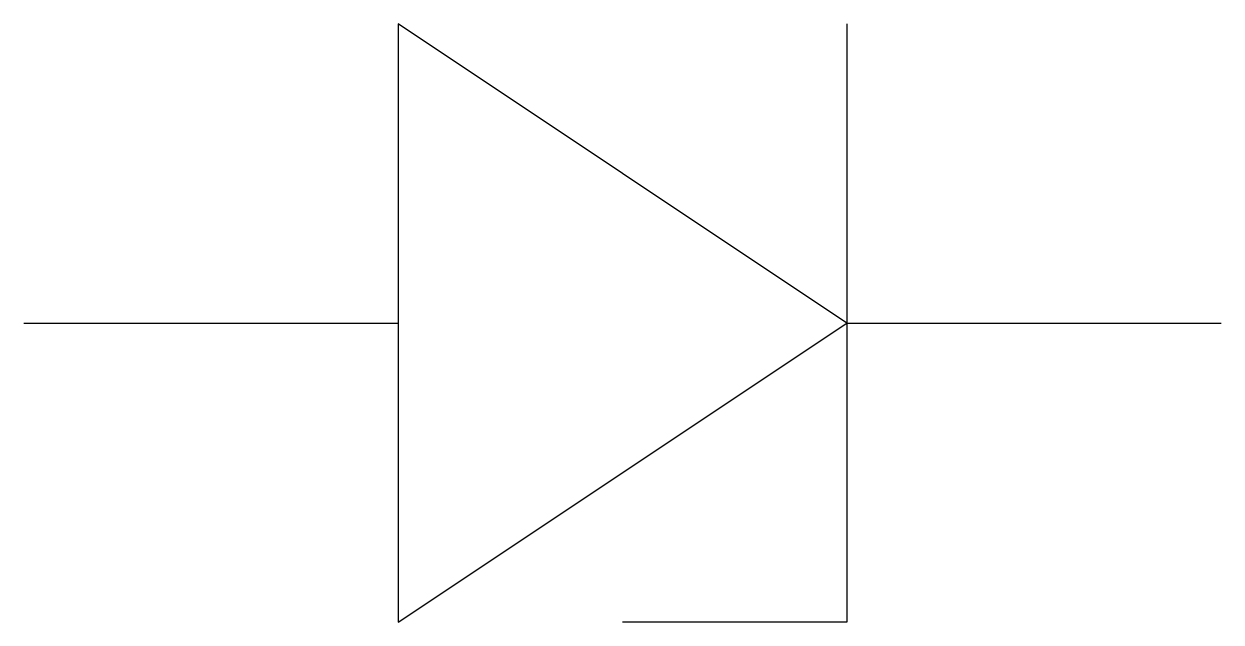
# Model space of a CAD drawing. Extents: x 0 to 16, y 1 to 9.
import ezdxf

# ---------------------------------------------------------------- set-up
doc = ezdxf.new("R2010")
doc.units = 0
doc.layers.get('0').update_dxf_attribs({"linetype": 'CONTINUOUS'})

msp = doc.modelspace()

# ---------------------------------------------------------------- linework, layer by layer
for p, q in [((5, 9), (5, 1)), ((11, 5), (5, 9)), ((11, 9), (11, 1)), ((0, 5), (5, 5)), ((5, 1), (11, 5)), ((11, 5), (16, 5)), ((11, 1), (8, 1))]:
    msp.add_line(p, q)

doc.saveas('drawing.dxf')
